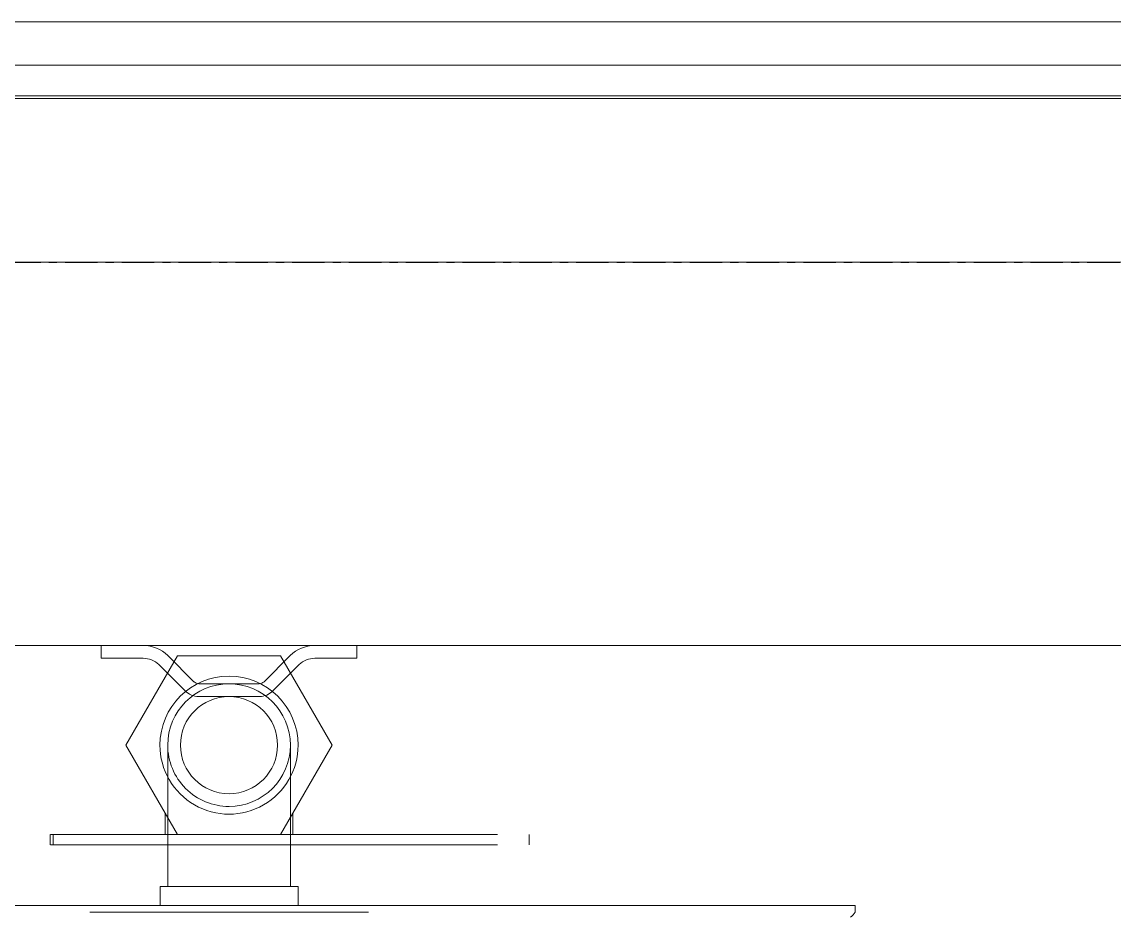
# Model space of a CAD drawing. Header units: millimetres. Extents: x -677815 to 476396, y -125373 to 39000.
# Drawn here: x 239773.9 to 240201.4, y -256.3 to 94 of the extents above; entities that cross this region are included whole.
import ezdxf

# ---------------------------------------------------------------- set-up
doc = ezdxf.new("R2010")
doc.units = ezdxf.units.MM
doc.linetypes.add('Xref building Toll$0$Grid Line', pattern=[22.225, 12.7, -3.175, 3.175, -3.175])
for name, color, linetype, lineweight in [('AM_BOR', 4, 'Continuous', 25), ('Xref building Toll$0$A-WALL', 113, 'Continuous', 9), ('Xref building Toll$0$A-WALL-PATT', 111, 'Continuous', 9), ('Xref building Toll$0$P-SANR-FIXT', 6, 'Continuous', 9)]:
    doc.layers.add(name, color=color, linetype=linetype, lineweight=lineweight)
doc.layers.add('Xref building Toll$0$S-GRID', color=8, linetype='Continuous')

# ---------------------------------------------------------------- blocks, each defined once
blk = doc.blocks.new('Xref building Toll$0$Toll Grids')
at = {"layer": 'Xref building Toll$0$S-GRID', "linetype": 'Xref building Toll$0$Grid Line'}
blk.add_line((-9195.85, 0), (280997.67, 0), dxfattribs=at)
blk = doc.blocks.new('Xref building Toll$0$FHR_1 - FHR 2-V344-MASTER GROUND FLOOR')
at = {"layer": 'Xref building Toll$0$P-SANR-FIXT'}
for p, q in [((-120, 179.31), (-120, 176.81)), ((125, 179.31), (70.48, 179.31)), ((125, 176.81), (70.48, 176.81)), ((98, 176.81), (98, 169.31)), ((179.52, 179.31), (125, 179.31)), ((179.52, 176.81), (125, 176.81)), ((152, 169.31), (152, 176.81)), ((98, 169.31), (152, 169.31)), ((152, 169.31), (98, 169.31)), ((125, 169.31), (101, 169.31)), ((101, 169.31), (125, 169.31)), ((125, 169.31), (149, 169.31)), ((149, 169.31), (125, 169.31)), ((7.5, 153), (7.5, 149)), ((20, 153), (193.87, 153)), ((20, 153), (20, 153)), ((193.87, 153), (194.9, 153)), ((193.87, 149), (193.87, 153)), ((195, 149), (195, 153)), ((20, 149), (20, 149)), ((104.79, 149), (20, 149)), ((104.79, 149), (84.59, 114)), ((100, 140.7), (100, 149)), ((145.21, 149), (104.79, 149)), ((193.87, 149), (145.21, 149)), ((165.41, 114), (145.21, 149)), ((150, 140.7), (150, 149)), ((194.9, 149), (193.87, 149)), ((84.59, 114), (104.79, 79)), ((145.21, 79), (165.41, 114)), ((125, 95), (113.08, 95)), ((125, 95), (113.08, 95)), ((136.92, 95), (125, 95)), ((136.92, 95), (125, 95)), ((107.82, 92.82), (97.5, 82.5)), ((107.82, 92.82), (97.5, 82.5)), ((113.17, 90), (125, 90)), ((113.17, 90), (125, 90)), ((125, 90), (136.83, 90)), ((125, 90), (136.83, 90)), ((152.5, 82.5), (142.18, 92.82)), ((152.5, 82.5), (142.18, 92.82)), ((101.01, 78.94), (111.29, 89.22)), ((101.01, 78.94), (111.29, 89.22)), ((138.71, 89.22), (148.99, 78.94)), ((138.71, 89.22), (148.99, 78.94)), ((91.46, 80), (75, 80)), ((75, 80), (75, 75)), ((91.46, 80), (75, 80)), ((75, 80), (75, 75)), ((104.79, 79), (145.21, 79)), ((175, 80), (158.54, 80)), ((175, 80), (158.54, 80)), ((175, 75), (175, 80)), ((175, 75), (175, 80))]:
    blk.add_line(p, q, dxfattribs=at)
at = {"layer": 'Xref building Toll$0$P-SANR-FIXT', "flags": 128}
for points in [[(-120, 179.31), (-119.89, 179.51), (-119.77, 179.7), (-119.64, 179.89), (-119.51, 180.07), (-119.37, 180.25), (-119.22, 180.42), (-119.07, 180.59), (-118.91, 180.75), (-118.74, 180.9), (-118.57, 181.05), (-118.39, 181.18), (-118.21, 181.31)], [(-119.33, 176.71), (-119.42, 176.71), (-119.51, 176.72), (-119.6, 176.72), (-119.69, 176.74), (-119.78, 176.75), (-119.87, 176.77), (-119.96, 176.8), (-120, 176.81)], [(125, 176.71), (115.23, 176.71), (105.47, 176.71), (95.75, 176.71), (86.07, 176.71), (76.46, 176.71), (66.92, 176.71), (57.48, 176.71), (48.14, 176.71), (38.93, 176.71), (29.85, 176.71), (20.93, 176.71), (12.17, 176.71), (3.59, 176.71), (-4.79, 176.71), (-12.96, 176.71), (-20.92, 176.71), (-28.64, 176.71), (-36.11, 176.71), (-43.33, 176.71), (-50.27, 176.71), (-56.94, 176.71), (-63.32, 176.71), (-69.39, 176.71), (-75.16, 176.71), (-80.6, 176.71), (-85.72, 176.71), (-90.49, 176.71), (-94.93, 176.71), (-99.01, 176.71), (-102.73, 176.71), (-106.09, 176.71), (-109.08, 176.71), (-111.69, 176.71), (-113.93, 176.71), (-115.78, 176.71), (-117.25, 176.71), (-118.33, 176.71), (-119.02, 176.71), (-119.32, 176.71), (-119.33, 176.71)], [(-119.33, 176.71), (-119.14, 176.71), (-118.55, 176.71), (-117.58, 176.71), (-116.21, 176.71), (-114.46, 176.71), (-112.33, 176.71), (-109.82, 176.71), (-106.93, 176.71), (-103.67, 176.71), (-100.05, 176.71), (-96.06, 176.71), (-91.72, 176.71), (-87.04, 176.71), (-82.01, 176.71), (-76.66, 176.71), (-70.98, 176.71), (-64.99, 176.71), (-58.69, 176.71), (-52.1, 176.71), (-45.23, 176.71), (-38.08, 176.71), (-30.68, 176.71), (-23.02, 176.71), (-15.13, 176.71), (-7.01, 176.71), (1.31, 176.71), (9.84, 176.71), (18.55, 176.71), (27.43, 176.71), (36.46, 176.71), (45.64, 176.71), (54.95, 176.71), (64.36, 176.71), (73.88, 176.71), (83.47, 176.71), (93.13, 176.71), (102.85, 176.71), (112.59, 176.71), (122.36, 176.71), (125, 176.71)], [(125, 176.71), (134.77, 176.71), (144.53, 176.71), (154.25, 176.71), (163.93, 176.71), (173.54, 176.71), (183.08, 176.71), (192.52, 176.71), (201.86, 176.71), (211.07, 176.71)], [(213.54, 176.71), (204.36, 176.71), (195.05, 176.71), (185.64, 176.71), (176.12, 176.71), (166.53, 176.71), (156.87, 176.71), (147.15, 176.71), (137.41, 176.71), (127.64, 176.71), (125, 176.71)], [(101, 169.31), (101, 167.1), (101, 164.89), (101, 162.69), (101, 160.5), (101, 158.32), (101, 156.16), (101, 154.02), (101, 151.91), (101, 149.83), (101, 147.77), (101, 145.75), (101, 143.77), (101, 141.83), (101, 139.93), (101, 138.08), (101, 136.28), (101, 134.53), (101, 132.84), (101, 131.21), (101, 129.63), (101, 128.12), (101, 126.68), (101, 125.31), (101, 124), (101, 122.77), (101, 121.61), (101, 120.53), (101, 119.53), (101, 118.6), (101, 117.76), (101, 117), (101, 116.32), (101, 115.73), (101, 115.22), (101, 114.8), (101, 114.47), (101, 114.23), (101, 114.07), (101, 114)], [(149, 114), (149, 114.04), (149, 114.18), (149, 114.4), (149, 114.71), (149, 115.1), (149, 115.59), (149, 116.15), (149, 116.81), (149, 117.55), (149, 118.37), (149, 119.27), (149, 120.25), (149, 121.31), (149, 122.45), (149, 123.66), (149, 124.95), (149, 126.3), (149, 127.73), (149, 129.22), (149, 130.77), (149, 132.39), (149, 134.07), (149, 135.8), (149, 137.59), (149, 139.43), (149, 141.31), (149, 143.24), (149, 145.21), (149, 147.22), (149, 149.27), (149, 151.34), (149, 153.45), (149, 155.58), (149, 157.74), (149, 159.91), (149, 162.1), (149, 164.29), (149, 166.5), (149, 168.71), (149, 169.31)]]:
    blk.add_lwpolyline(points, dxfattribs=at)
at = {"layer": 'Xref building Toll$0$P-SANR-FIXT'}
for centre, radius, start, end in [((125, 114), 27.03, 360, 180), ((125, 114), 24, 90, 180), ((125, 114), 24, 360, 90), ((125, 114), 19, 0, 180), ((125, 114), 27.03, 180, 360), ((125, 114), 24, 180, 270), ((125, 114), 19, 180, 360), ((125, 114), 24, 270, 360), ((113.31, 87.01), 7.99, 91.6296, 133.3704), ((113.31, 87.01), 7.99, 91.6296, 133.3704), ((136.69, 87.01), 7.99, 46.6296, 88.3704), ((136.69, 87.01), 7.99, 46.6296, 88.3704), ((113.31, 87.01), 2.99, 92.664, 132.336), ((113.31, 87.01), 2.99, 92.664, 132.336), ((136.69, 87.01), 2.99, 47.664, 87.336), ((136.69, 87.01), 2.99, 47.664, 87.336), ((91.34, 88.84), 8.84, 270.8189, 314.1811), ((91.34, 88.84), 8.84, 270.8189, 314.1811), ((158.66, 88.84), 8.84, 225.8189, 269.1811), ((158.66, 88.84), 8.84, 225.8189, 269.1811), ((91.34, 88.84), 13.84, 270.6545, 314.3455), ((91.34, 88.84), 13.84, 270.6545, 314.3455), ((158.66, 88.84), 13.84, 225.6545, 269.3455), ((158.66, 88.84), 13.84, 225.6545, 269.3455)]:
    blk.add_arc(centre, radius, start, end, dxfattribs=at)
blk = doc.blocks.new('Xref building Toll$0$building block 28092016')
at = {"layer": 'Xref building Toll$0$A-WALL-PATT', "lineweight": 9}
h = blk.add_hatch(dxfattribs=at)
h.set_pattern_fill('FP_1', color=256, style=0, pattern_type=2)
h.set_pattern_definition([(50, (714549.7, -811512), (3643.682, -318.78), [381, -4191]), (355, (714549.7, -811512), (-704.856, 3821.136), [304.8, -3352.8]), (100.451, (714853.3, -811538.5), (2938.852, 3502.332), [323.8, -3561.8]), (46.184, (714549.7, -810496), (5421.58, -840.856), [571.5, -6286.5]), (96.636, (715001.5, -810566), (4748.05, 4948.55), [485.7, -5342.7]), (351.184, (714549.7, -810496), (4748.1, 4948.51), [457.2, -5029.2]), (21, (715057.7, -810750), (3032.288, -2045.304), [381, -4191]), (326, (715057.7, -810750), (1236.04, 3683.76), [304.8, -3352.8]), (71.451, (715310.3, -810920.4), (4268.343, 1638.425), [323.8, -3561.8]), (37.5, (714549.7, -811512), (61.772, 1691.101), [167.64, -3144.52, 167.64, -3235.96, -3365.5]), (37.5, (714549.7, -811512), (61.772, 1691.101), [-6715.76, 167.64, -3197.86]), (7.5, (714549.7, -811512), (1336.393, 2003.611), [167.64, -1772.92, 167.64, -3068.32, -1282.7]), (7.5, (714549.7, -811512), (1336.393, 2003.611), [-5176.52, 167.64, -1115.06]), (327.5, (713416.8, -811512), (2711.818, -114.5786), [167.64, -1102.36, 167.64, -3794.76, -5257.8]), (327.5, (713416.8, -811512), (2711.818, -114.5786), [-5232.4, 167.64, -5090.16]), (317.5, (712908.8, -811512), (2962.586, 508.533), [167.64, -1483.36, 167.64, -2463.8, -3733.8]), (317.5, (712908.8, -811512), (2962.586, 508.533), [-4282.44, 167.64, -3566.16])])
h.paths.add_polyline_path([(992549.64, -671649.46), (992549.64, -671499.46), (943064.64, -671499.46), (943064.64, -671649.46), (992399.64, -671649.46)], flags=0)
at = {"layer": 'Xref building Toll$0$A-WALL', "lineweight": 18}
for p, q in [((992643.64, -671405.46), (929492.14, -671405.46)), ((966069.64, -671422.46), (961139.64, -671422.46)), ((929492.14, -671434.46), (992614.64, -671434.46)), ((961139.64, -671499.46), (974339.64, -671499.46)), ((954245.64, -671649.46), (965142.64, -671649.46))]:
    blk.add_line(p, q, dxfattribs=at)
at = {"layer": 'Xref building Toll$0$A-WALL'}
blk.add_line((966082.64, -671435.46), (961152.64, -671435.46), dxfattribs=at)
at = {"layer": 'Xref building Toll$0$P-SANR-FIXT', "rotation": 180}
blk.add_blockref('Xref building Toll$0$FHR_1 - FHR 2-V344-MASTER GROUND FLOOR', (962529.64, -671574.46), dxfattribs=at)
blk = doc.blocks.new('Xref building Toll')
for name, p in [('Xref building Toll$0$Toll Grids', (0, 0)), ('Xref building Toll$0$building block 28092016', (-722549.64, 671499.46))]:
    blk.add_blockref(name, p)

msp = doc.modelspace()

# ---------------------------------------------------------------- block references
at = {"layer": 'AM_BOR'}
msp.add_blockref('Xref building Toll', (0, 0), dxfattribs=at)

doc.saveas('drawing.dxf')
